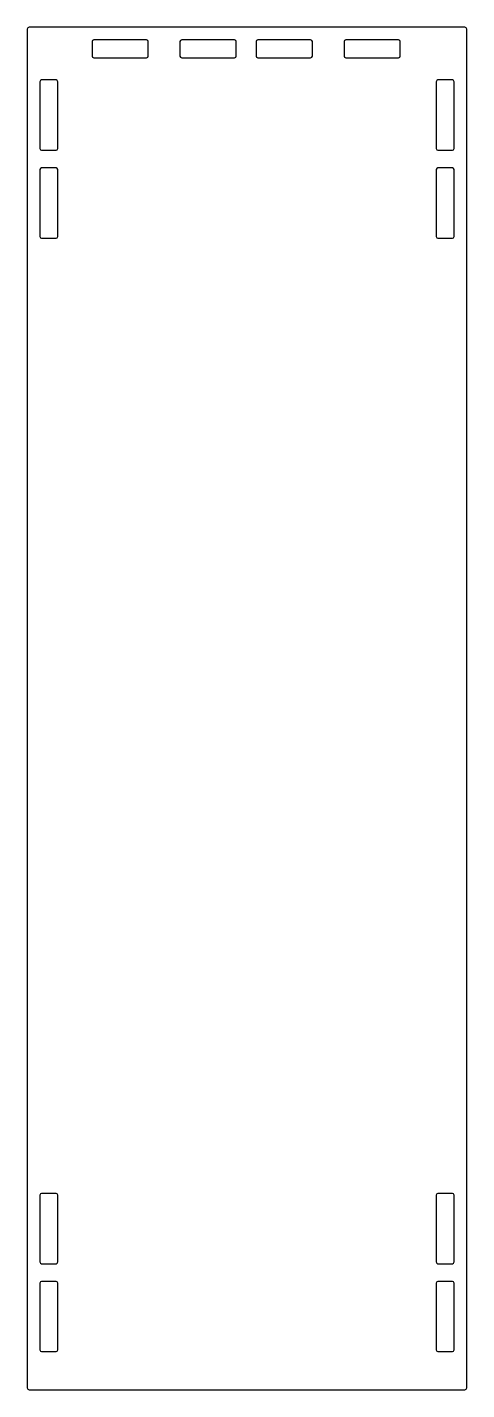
# Model space of a CAD drawing. Header units: inches. Extents: x 0 to 3.8, y 0 to 11.6.
import ezdxf

# ---------------------------------------------------------------- set-up
doc = ezdxf.new("R2010")
doc.units = ezdxf.units.IN
doc.header["$MEASUREMENT"] = 0

msp = doc.modelspace()

# ---------------------------------------------------------------- linework, layer by layer
for p, q in [((3.735, 11.625), (0.015, 11.625)), ((0, 11.61), (0, 0.015)), ((1.018, 11.5175), (0.568, 11.5175)), ((1.768, 11.5175), (1.318, 11.5175)), ((2.418, 11.5175), (1.968, 11.5175)), ((3.168, 11.5175), (2.718, 11.5175)), ((3.75, 0.015), (3.75, 11.61)), ((0.553, 11.5025), (0.553, 11.3795)), ((1.033, 11.3795), (1.033, 11.5025)), ((1.303, 11.5025), (1.303, 11.3795)), ((1.783, 11.3795), (1.783, 11.5025)), ((1.953, 11.5025), (1.953, 11.3795)), ((2.433, 11.3795), (2.433, 11.5025)), ((2.703, 11.5025), (2.703, 11.3795)), ((3.183, 11.3795), (3.183, 11.5025)), ((0.568, 11.3645), (1.018, 11.3645)), ((1.318, 11.3645), (1.768, 11.3645)), ((1.968, 11.3645), (2.418, 11.3645)), ((2.718, 11.3645), (3.168, 11.3645)), ((0.2455, 11.175), (0.1225, 11.175)), ((3.6275, 11.175), (3.5045, 11.175)), ((0.1075, 11.16), (0.1075, 10.59)), ((0.2605, 10.59), (0.2605, 11.16)), ((3.4895, 11.16), (3.4895, 10.59)), ((3.6425, 10.59), (3.6425, 11.16)), ((0.1225, 10.575), (0.2455, 10.575)), ((3.5045, 10.575), (3.6275, 10.575)), ((0.1075, 10.41), (0.1075, 9.84)), ((0.2455, 10.425), (0.1225, 10.425)), ((0.2605, 9.84), (0.2605, 10.41)), ((3.4895, 10.41), (3.4895, 9.84)), ((3.6275, 10.425), (3.5045, 10.425)), ((3.6425, 9.84), (3.6425, 10.41)), ((0.1225, 9.825), (0.2455, 9.825)), ((3.5045, 9.825), (3.6275, 9.825)), ((0.1075, 1.66), (0.1075, 1.09)), ((0.2455, 1.675), (0.1225, 1.675)), ((0.2605, 1.09), (0.2605, 1.66)), ((3.4895, 1.66), (3.4895, 1.09)), ((3.6275, 1.675), (3.5045, 1.675)), ((3.6425, 1.09), (3.6425, 1.66)), ((0.1225, 1.075), (0.2455, 1.075)), ((3.5045, 1.075), (3.6275, 1.075)), ((0.1075, 0.91), (0.1075, 0.34)), ((0.2455, 0.925), (0.1225, 0.925)), ((0.2605, 0.34), (0.2605, 0.91)), ((3.4895, 0.91), (3.4895, 0.34)), ((3.6275, 0.925), (3.5045, 0.925)), ((3.6425, 0.34), (3.6425, 0.91)), ((0.1225, 0.325), (0.2455, 0.325)), ((3.5045, 0.325), (3.6275, 0.325)), ((0.015, 0), (3.735, 0))]:
    msp.add_line(p, q)
for centre, start, end in [((0.015, 11.61), 90, 180), ((3.735, 11.61), 0, 90), ((0.568, 11.5025), 90, 180), ((1.018, 11.5025), 0, 90), ((1.318, 11.5025), 90, 180), ((1.768, 11.5025), 0, 90), ((1.968, 11.5025), 90, 180), ((2.418, 11.5025), 0, 90), ((2.718, 11.5025), 90, 180), ((3.168, 11.5025), 0, 90), ((0.568, 11.3795), 180, 270), ((1.018, 11.3795), 270, 0), ((1.318, 11.3795), 180, 270), ((1.768, 11.3795), 270, 0), ((1.968, 11.3795), 180, 270), ((2.418, 11.3795), 270, 0), ((2.718, 11.3795), 180, 270), ((3.168, 11.3795), 270, 0), ((0.1225, 11.16), 90, 180), ((0.2455, 11.16), 0, 90), ((3.5045, 11.16), 90, 180), ((3.6275, 11.16), 0, 90), ((0.1225, 10.59), 180, 270), ((0.2455, 10.59), 270, 0), ((3.5045, 10.59), 180, 270), ((3.6275, 10.59), 270, 0), ((0.1225, 10.41), 90, 180), ((0.2455, 10.41), 0, 90), ((3.5045, 10.41), 90, 180), ((3.6275, 10.41), 0, 90), ((0.1225, 9.84), 180, 270), ((0.2455, 9.84), 270, 0), ((3.5045, 9.84), 180, 270), ((3.6275, 9.84), 270, 0), ((0.1225, 1.66), 90, 180), ((0.2455, 1.66), 0, 90), ((3.5045, 1.66), 90, 180), ((3.6275, 1.66), 0, 90), ((0.1225, 1.09), 180, 270), ((0.2455, 1.09), 270, 0), ((3.5045, 1.09), 180, 270), ((3.6275, 1.09), 270, 0), ((0.1225, 0.91), 90, 180), ((0.2455, 0.91), 0, 90), ((3.5045, 0.91), 90, 180), ((3.6275, 0.91), 0, 90), ((0.1225, 0.34), 180, 270), ((0.2455, 0.34), 270, 0), ((3.5045, 0.34), 180, 270), ((3.6275, 0.34), 270, 0), ((0.015, 0.015), 180, 270), ((3.735, 0.015), 270, 360)]:
    msp.add_arc(centre, 0.015, start, end)

doc.saveas('drawing.dxf')
